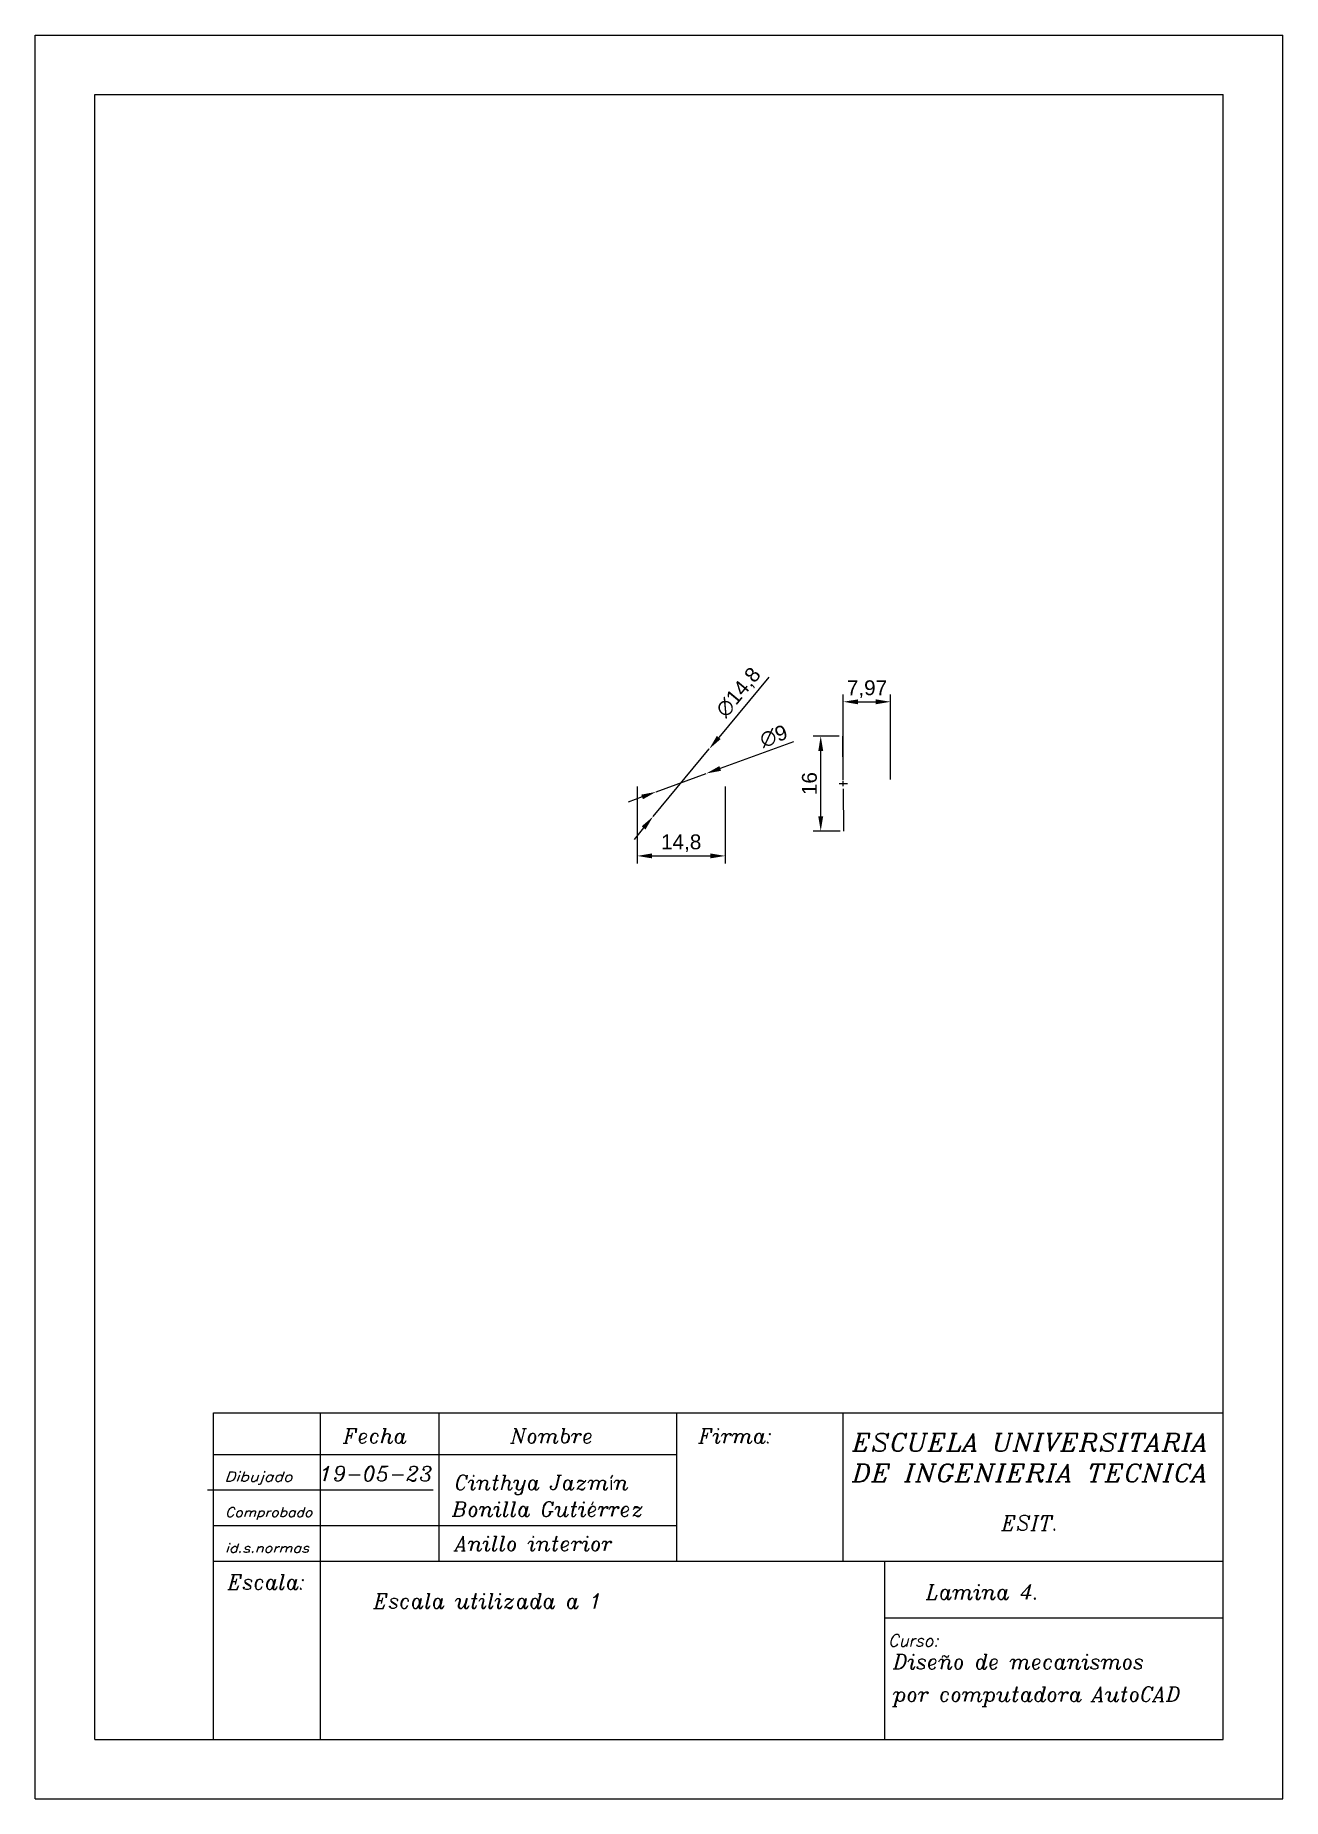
# Model space of a CAD drawing. Header units: inches. Extents: x 0 to 210, y 0 to 297.
import ezdxf
from ezdxf.enums import TextEntityAlignment as Align

# ---------------------------------------------------------------- set-up
doc = ezdxf.new("R2010")
doc.units = ezdxf.units.IN
doc.header["$MEASUREMENT"] = 0
doc.linetypes.add('CENTER2', pattern=[28.575, 19.05, -3.175, 3.175, -3.175])
doc.layers.get('0').update_dxf_attribs({"true_color": 0xc2ced6})
doc.styles.add('ITALIC', font='italic', dxfattribs={"height": 2})
doc.styles.add('ITALICC', font='italicc', dxfattribs={"height": 3})
doc.styles.get("Standard").update_dxf_attribs({"font": 'Arial.ttf'})
doc.dimstyles.new('ISO-25', dxfattribs={"dimtxt": 2.5, "dimasz": 2.5, "dimexe": 1.25, "dimexo": 0.625, "dimtad": 1, "dimtxsty": 'Standard', "dimcen": 2.5, "dimadec": 0, "dimazin": 0, "dimtfac": 1, "dimtmove": 0, "dimatfit": 3, "dimfxl": 1, "dimarcsym": 0})

# ---------------------------------------------------------------- blocks, each defined once
blk = doc.blocks.new('*D11')
at = {"color": 0, "lineweight": -2, "transparency": 16777216}
for p, q in [((123.5, 188.89), (115.06, 178.74)), ((104.01, 165.43), (113.46, 176.81)), ((102.41, 163.51), (100.81, 161.58))]:
    blk.add_line(p, q, dxfattribs=at)
at = {"color": 0, "transparency": 16777216}
for points in [[(114.74, 179), (115.38, 178.47), (113.46, 176.81)], [(102.09, 163.77), (102.73, 163.24), (104.01, 165.43)]]:
    blk.add_solid(points, dxfattribs=at)
at = {"layer": 'Defpoints', "color": 0, "transparency": 16777216}
for p in [(113.46, 176.81), (104.01, 165.43)]:
    blk.add_point(p, dxfattribs=at)
at = {"color": 0, "transparency": 16777216, "insert": (118.48, 186.26), "char_height": 2.5, "attachment_point": 5, "rotation": 50.2799}
blk.add_mtext('∅14,8', dxfattribs=at)
blk = doc.blocks.new('*D12')
at = {"color": 0, "lineweight": -2, "transparency": 16777216}
for p, q in [((127.63, 178.03), (115.31, 173.52)), ((104.51, 169.58), (112.96, 172.67)), ((102.16, 168.72), (99.81, 167.86))]:
    blk.add_line(p, q, dxfattribs=at)
at = {"color": 0, "transparency": 16777216}
for points in [[(115.17, 173.92), (115.45, 173.13), (112.96, 172.67)], [(102.02, 169.11), (102.3, 168.33), (104.51, 169.58)]]:
    blk.add_solid(points, dxfattribs=at)
at = {"layer": 'Defpoints', "color": 0, "transparency": 16777216}
for p in [(112.96, 172.67), (104.51, 169.58)]:
    blk.add_point(p, dxfattribs=at)
at = {"color": 0, "transparency": 16777216, "insert": (124.31, 178.95), "char_height": 2.5, "attachment_point": 5, "rotation": 20.0682}
blk.add_mtext('∅9', dxfattribs=at)
blk = doc.blocks.new('*D13')
at = {"color": 0, "lineweight": -2, "transparency": 16777216}
for p, q in [((101.34, 170.5), (101.34, 157.54)), ((116.14, 170.5), (116.14, 157.54)), ((103.84, 158.79), (113.64, 158.79))]:
    blk.add_line(p, q, dxfattribs=at)
at = {"color": 0, "transparency": 16777216}
for points in [[(103.84, 159.21), (103.84, 158.38), (101.34, 158.79)], [(113.64, 159.21), (113.64, 158.38), (116.14, 158.79)]]:
    blk.add_solid(points, dxfattribs=at)
at = {"layer": 'Defpoints', "color": 0, "transparency": 16777216}
for p in [(101.34, 171.12), (116.14, 171.12), (116.14, 158.79)]:
    blk.add_point(p, dxfattribs=at)
at = {"color": 0, "transparency": 16777216, "insert": (108.74, 160.93), "char_height": 2.5, "attachment_point": 5}
blk.add_mtext('14,8', dxfattribs=at)
blk = doc.blocks.new('*D14')
at = {"color": 0, "lineweight": -2, "transparency": 16777216}
for p, q in [((136.03, 171.6), (136.03, 186)), ((138.53, 184.75), (141.5, 184.75)), ((144, 171.68), (144, 186))]:
    blk.add_line(p, q, dxfattribs=at)
at = {"color": 0, "transparency": 16777216}
for points in [[(138.53, 185.16), (138.53, 184.33), (136.03, 184.75)], [(141.5, 185.16), (141.5, 184.33), (144, 184.75)]]:
    blk.add_solid(points, dxfattribs=at)
at = {"layer": 'Defpoints', "color": 0, "transparency": 16777216}
for p in [(144, 184.75), (136.03, 170.97, 4.36), (144, 171.05, 3.64)]:
    blk.add_point(p, dxfattribs=at)
at = {"color": 0, "transparency": 16777216, "insert": (140.02, 186.88), "char_height": 2.5, "attachment_point": 5}
blk.add_mtext('7,97', dxfattribs=at)
blk = doc.blocks.new('*U10')
at = {"color": 0, "linetype": 'CENTER2', "transparency": 16777216}
for p, q in [((0, 0.9), (0, 8)), ((-8, 0), (-0.9, 0)), ((0.9, 0), (8, 0)), ((0, -8), (0, -0.9))]:
    blk.add_line(p, q, dxfattribs=at)
at = {"color": 0, "linetype": 'Continuous', "transparency": 16777216}
for p, q in [((-0.45, 0), (0.45, 0)), ((0, -0.45), (0, 0.45))]:
    blk.add_line(p, q, dxfattribs=at)
blk = doc.blocks.new('*D15')
at = {"color": 0, "lineweight": -2, "transparency": 16777216}
for p, q in [((135.33, 178.97), (130.98, 178.97)), ((132.23, 165.47), (132.23, 176.47)), ((135.49, 162.97), (130.98, 162.97))]:
    blk.add_line(p, q, dxfattribs=at)
at = {"color": 0, "transparency": 16777216}
for points in [[(131.82, 176.47), (132.65, 176.47), (132.23, 178.97)], [(131.82, 165.47), (132.65, 165.47), (132.23, 162.97)]]:
    blk.add_solid(points, dxfattribs=at)
at = {"layer": 'Defpoints', "color": 0, "transparency": 16777216}
for p in [(132.23, 178.97), (135.95, 178.97, 4.36), (136.11, 162.97, 4.36)]:
    blk.add_point(p, dxfattribs=at)
at = {"color": 0, "transparency": 16777216, "insert": (130.34, 170.97), "char_height": 2.5, "attachment_point": 5, "rotation": 90}
blk.add_mtext('16', dxfattribs=at)

msp = doc.modelspace()

# ---------------------------------------------------------------- linework, layer by layer
for p, q in [((0.007, 297.005), (210.007, 297.005)), ((0.007, 0.005), (0.007, 297.005)), ((210.007, 0.005), (210.007, 297.005)), ((10.007, 287.005), (200.007, 287.005)), ((10.007, 10.005), (10.007, 287.005)), ((200.007, 10.005), (200.007, 287.005)), ((10.007, 10.005), (200.007, 10.005)), ((0.007, 0.005), (210.007, 0.005))]:
    msp.add_line(p, q)
at = {"color": 1}
for points in [[(30.007, 10.005), (30.007, 65.005), (200.007, 65.005)], [(48.007, 10.005), (48.007, 65.005)], [(68.007, 40.005), (68.007, 65.005)], [(108.007, 40.005), (108.007, 65.005)], [(136.007, 40.005), (136.007, 65.005)], [(30.007, 40.005), (200.007, 40.005)], [(143.007, 10.005), (143.007, 40.005)], [(143.007, 30.489), (200.007, 30.489)]]:
    msp.add_lwpolyline(points, dxfattribs=at)
for points in [[(30.007, 58.005), (108.007, 58.005)], [(29.007, 52.005), (67.007, 52.005)], [(30.007, 46.005), (108.007, 46.005)]]:
    msp.add_lwpolyline(points)

# ---------------------------------------------------------------- block references
at = {"linetype": 'CENTER2', "extrusion": (0.995878, 0.009798, -0.090173), "rotation": 8.537736462515939e-07}
msp.add_blockref('*U10', (169.626, 16.761, 136.755), dxfattribs=at)

# ---------------------------------------------------------------- texts
at = {"style": 'ITALIC'}
for s, height, p in [('Fecha', 2.5, (51.832, 59.861)), ('Nombre', 2.5, (80.006, 59.861)), ('Firma:', 2.5, (111.672, 59.861)), ('19-05-23', 2.5, (47.853, 53.496)), ('Cinthya Jazmín', 2.5, (70.589, 52.005)), ('Bonilla Gutiérrez', 2.5, (70.162, 47.532)), ('ESIT.', 2.5, (162.671, 45.207)), ('Anillo interior', 2.5, (70.67, 41.74)), ('Escala:', 2.5, (32.395, 35.263)), ('Lamina 4.', 2.5, (149.964, 33.581)), ('Escala utilizada a 1', 2.5, (56.951, 32.067)), ('Curso:', 2, (143.56, 25.641)), ('Diseño de mecanismos', 2.5, (144.403, 21.847)), ('por computadora AutoCAD', 2.5, (144.403, 16.367))]:
    msp.add_text(s, height=height, dxfattribs=at).set_placement(p)
at = {"style": 'ITALICC'}
for s, width, p, p2 in [('ESCUELA UNIVERSITARIA', 0.962783, (137.57, 58.534), (197.537, 58.534)), ('DE INGENIERIA TECNICA', 0.978493, (137.533, 53.373), (197.501, 53.373))]:
    msp.add_text(s, height=3, dxfattribs=dict(at, width=width)).set_placement(p, p2, align=Align.FIT)
at = {"style": 'ITALIC'}
for s, height, p, p2 in [('Dibujado', 1.6147, (31.868, 53.446), (43.325, 53.446)), ('Comprobado', 1.5432, (31.954, 47.483), (46.651, 47.483)), ('id.s.normas', 1.46982, (31.954, 41.479), (46.092, 41.479))]:
    msp.add_text(s, height=height, dxfattribs=at).set_placement(p, p2, align=Align.ALIGNED)

# ---------------------------------------------------------------- dimensions: what is measured, and where the dimension line sits
for p1, p2, picture, middle in [((104.007, 165.43), (113.465, 176.814), '*D11', (120.157, 184.869)), ((104.509, 169.578), (112.963, 172.666), '*D12', (124.994, 177.062))]:
    dim = msp.add_diameter_dim_2p(p1=p1, p2=p2, dimstyle='ISO-25')
    dim.commit()
    dim.dimension.update_dxf_attribs({"geometry": picture, "text_midpoint": middle, "dimtype": 163})
for base, p1, p2, picture, middle in [((144.001, 184.745), (136.034, 170.973, 4.361), (144.001, 171.051, 3.639), '*D14', (140.017, 186.876)), ((116.136, 158.795), (101.336, 171.122), (116.136, 171.122), '*D13', (108.736, 160.926))]:
    dim = msp.add_linear_dim(base=base, p1=p1, p2=p2, dimstyle='ISO-25')
    dim.commit()
    dim.dimension.update_dxf_attribs({"geometry": picture, "text_midpoint": middle})
dim = msp.add_linear_dim(base=(132.234, 178.973), p1=(136.112, 162.973, 4.361), p2=(135.955, 178.973, 4.361), angle=90, dimstyle='ISO-25')
dim.commit()
dim.dimension.update_dxf_attribs({"geometry": '*D15', "text_midpoint": (130.342, 170.973)})

doc.saveas('drawing.dxf')
